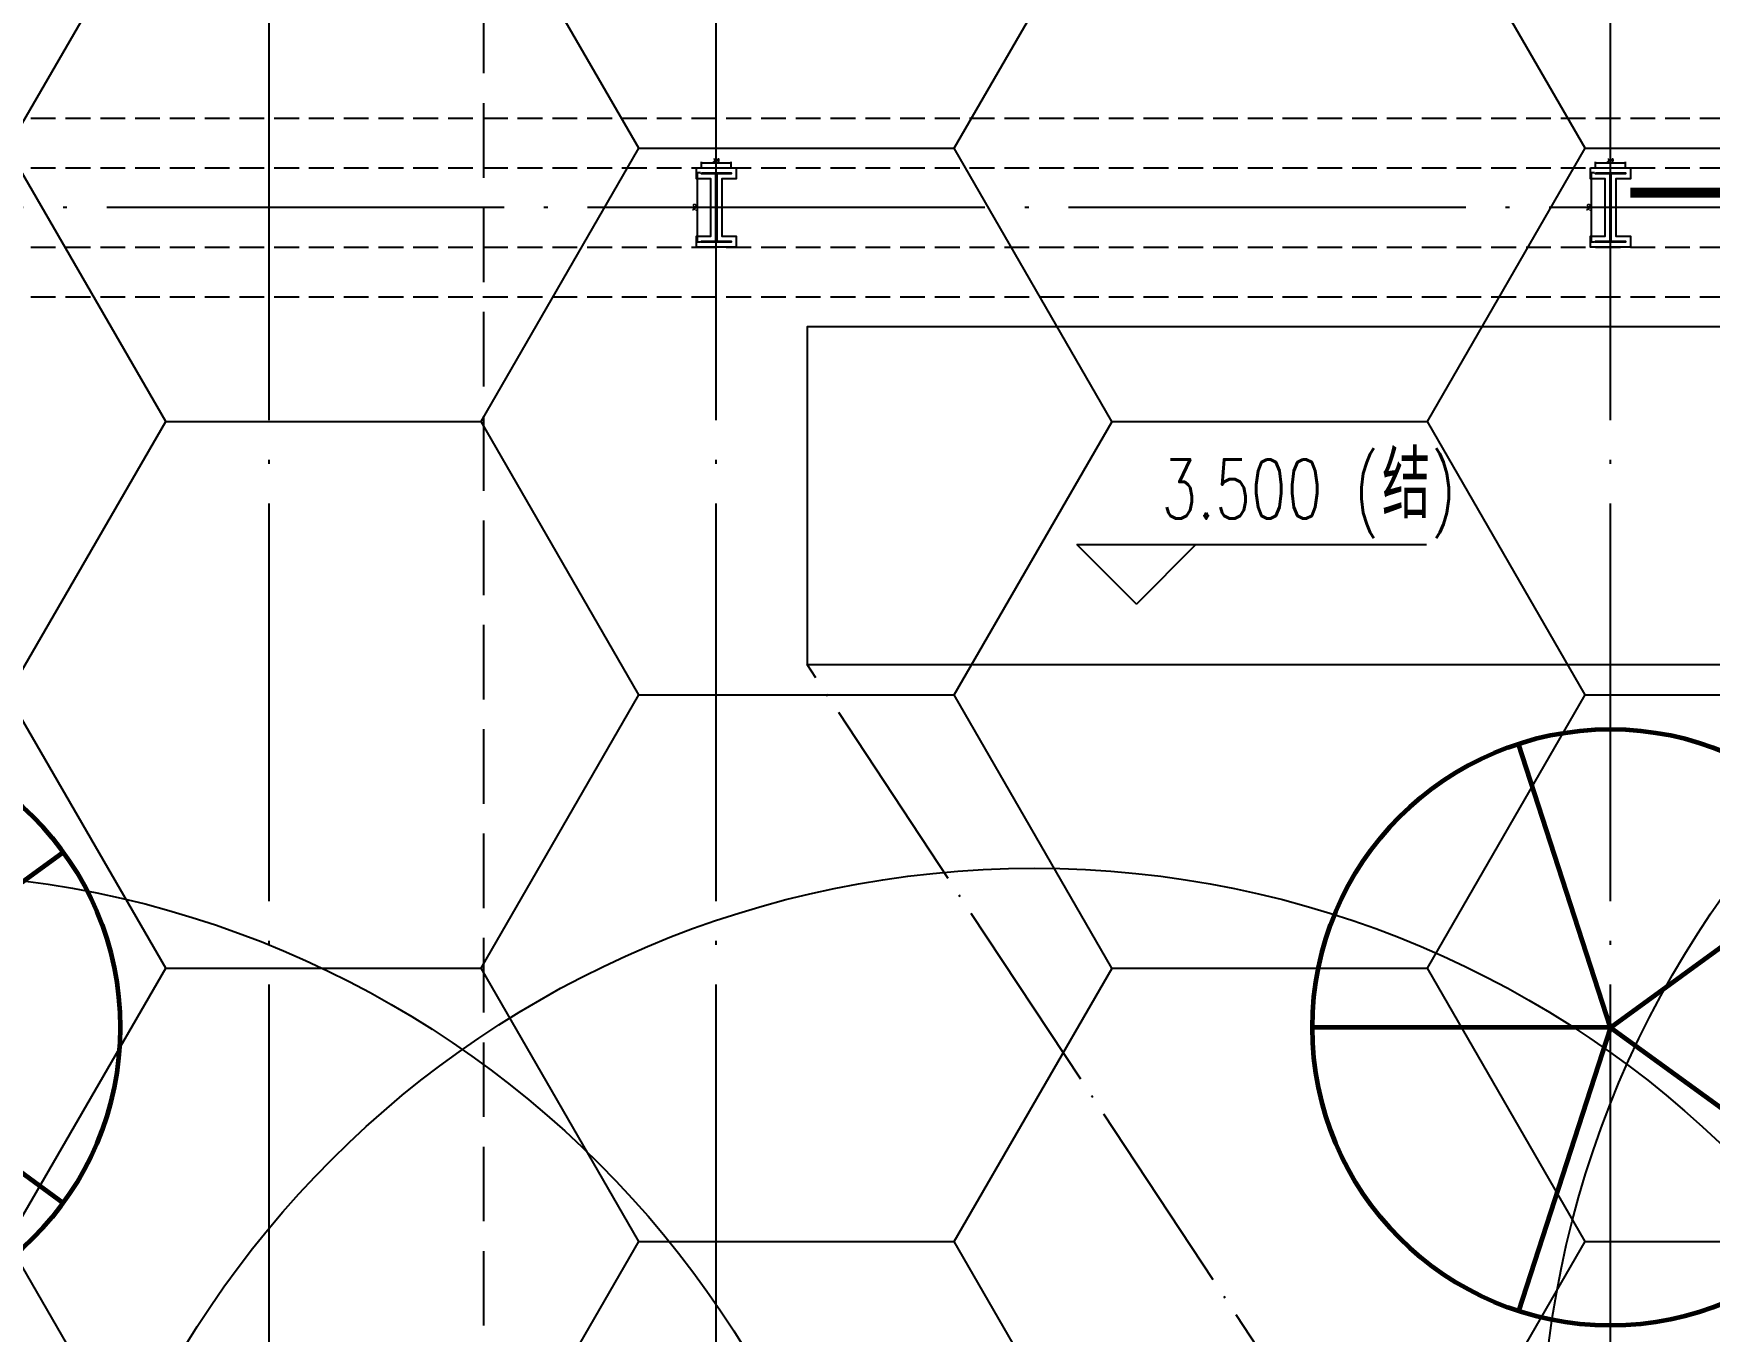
# Model space of a CAD drawing. Extents: x -821772 to -21949, y 506164 to 1049594.
# Drawn here: x -153727 to -136858, y 645261 to 658320 of the extents above; entities that cross this region are included whole.
import ezdxf
from ezdxf.xclip import XClip

# ---------------------------------------------------------------- set-up
doc = ezdxf.new("R2010")
doc.units = 0
doc.header["$LTSCALE"] = 1000
doc.header["$MEASUREMENT"] = 0
doc.header["$XCLIPFRAME"] = 2
for name, pattern in [('10平面20250807_t3$0$CENTER', [2, 1.25, -0.25, 0.25, -0.25]), ('10平面20250807_t3$0$DASH', [0.35, 0.25, -0.1]), ('10平面20250807_t3$0$DOTE', [2.42, 2, -0.2, 0.02, -0.2])]:
    doc.linetypes.add(name, pattern=pattern)
doc.layers.get('Defpoints').update_dxf_attribs({"color": 210})
for name, color, linetype in [('10平面20250807_t3$0$A-AXIS-DOTE', 8, '10平面20250807_t3$0$DOTE'), ('10平面20250807_t3$0$A-AXIS-DP', 8, 'Continuous'), ('10平面20250807_t3$0$A-HATCH-2', 8, 'Continuous'), ('10平面20250807_t3$0$A-LIN-V', 8, 'Continuous'), ('10平面20250807_t3$0$A-SFCE', 8, 'Continuous'), ('10平面20250807_t3$0$A-WINDOW', 8, 'Continuous'), ('10平面20250807_t3$0$AS-COLN', 8, 'Continuous'), ('10平面20250807_t3$0$AS-WALL', 8, 'Continuous'), ('10平面20250807_t3$0$DIM_SYMB', 8, 'Continuous'), ('10平面20250807_t3$0$PUB_TEXT', 8, 'Continuous'), ('10平面20250807_t3$0$SB_ZF消火栓', 10, 'Continuous'), ('10平面20250807_t3$0$建-标高', 8, 'Continuous'), ('PUB_HATCH', 8, 'Continuous')]:
    doc.layers.add(name, color=color, linetype=linetype)
doc.layers.add('10平面20250807_t3$0$柱间支撑', color=8, linetype='10平面20250807_t3$0$CENTER', lineweight=0)
doc.styles.add('10平面20250807_t3$0$_TCH_DIM_T3', font='SIMPLEX', dxfattribs={"width": 0.705882, "bigfont": 'GBCBIG'})
doc.styles.add('10平面20250807_t3$0$A-STANDARD', font='SIMPLEX', dxfattribs={"bigfont": 'GBCBIG'})
doc.dimstyles.new('10平面20250807_t3$0$_TCH_ARCH&&10', dxfattribs={"dimtxt": 29.75, "dimasz": 10, "dimexe": 10, "dimexo": 10, "dimgap": 12.625, "dimtad": 1, "dimdec": 0, "dimzin": 0, "dimdsep": 46, "dimtxsty": '10平面20250807_t3$0$_TCH_DIM_T3', "dimblk": '10平面20250807_t3$0$_ArchTick', "dimcen": 0.09, "dimclrt": 7, "dimazin": 2, "dimtfac": 1, "dimtdec": 0, "dimtix": 1, "dimtmove": 2, "dimatfit": 3, "dimfxl": 0, "dimtolj": 1, "dimtzin": 0, "dimarcsym": 0})

# ---------------------------------------------------------------- blocks, each defined once
blk = doc.blocks.new('10平面20250807_t3$0$dote')
at = {"layer": '10平面20250807_t3$0$A-AXIS-DOTE', "ltscale": 2}
for p, q in [((69382.2, -169748.9), (69382.2, -75950)), ((73882.2, -169748.9), (73882.2, -75950)), ((82882.2, -169748.9), (82882.2, -75950)), ((100786.4, -148250), (-75513.6, -148250))]:
    blk.add_line(p, q, dxfattribs=at)
at = {"layer": '10平面20250807_t3$0$DIM_SYMB', "linetype": '10平面20250807_t3$0$DASH', "ltscale": 3}
blk.add_lwpolyline([(71542.3, -172100), (71542.3, -75175)], dxfattribs=at)
blk = doc.blocks.new('10平面20250807_t3$0$_ArchTick')
at = {"color": 0, "linetype": 'ByBlock', "const_width": 0.4}
blk.add_lwpolyline([(-0.5, -0.5), (0.5, 0.5)], dxfattribs=at)
blk = doc.blocks.new('*D10488')
at = {"layer": '10平面20250807_t3$0$A-AXIS-DP', "color": 0, "lineweight": -2}
for p, q in [((-195790, 766880), (-195790, 766929)), ((-195790, 766919), (-195490, 766919)), ((-195490, 766880), (-195490, 766929))]:
    blk.add_line(p, q, dxfattribs=at)
at = {"layer": 'Defpoints', "color": 0}
for p in [(-195490, 766919), (-195790, 766870), (-195490, 766870)]:
    blk.add_point(p, dxfattribs=at)
at = {"layer": '10平面20250807_t3$0$A-AXIS-DP', "color": 0, "lineweight": -2, "xscale": 10, "yscale": 10, "zscale": 10, "rotation": 180}
blk.add_blockref('10平面20250807_t3$0$_ArchTick', (-195790, 766919), dxfattribs=at)
at = {"layer": '10平面20250807_t3$0$A-AXIS-DP', "color": 0, "lineweight": -2, "xscale": 10, "yscale": 10, "zscale": 10}
blk.add_blockref('10平面20250807_t3$0$_ArchTick', (-195490, 766919), dxfattribs=at)
at = {"layer": '10平面20250807_t3$0$A-AXIS-DP', "color": 7, "insert": (-195640, 766946), "char_height": 29.8, "attachment_point": 5, "style": '10平面20250807_t3$0$_TCH_DIM_T3'}
blk.add_mtext('\\A1;300', dxfattribs=at)
blk = doc.blocks.new('*D10489')
at = {"layer": '10平面20250807_t3$0$A-AXIS-DP', "color": 0, "lineweight": -2}
for p, q in [((-195800, 766820), (-195841, 766820)), ((-195831, 766120), (-195831, 766820)), ((-195800, 766120), (-195841, 766120))]:
    blk.add_line(p, q, dxfattribs=at)
at = {"layer": 'Defpoints', "color": 0}
for p in [(-195831, 766820), (-195790, 766820), (-195790, 766120)]:
    blk.add_point(p, dxfattribs=at)
at = {"layer": '10平面20250807_t3$0$A-AXIS-DP', "color": 0, "lineweight": -2, "xscale": 10, "yscale": 10, "zscale": 10}
for p, rotation in [((-195831, 766820), 90), ((-195831, 766120), 270)]:
    blk.add_blockref('10平面20250807_t3$0$_ArchTick', p, dxfattribs=dict(at, rotation=rotation))
at = {"layer": '10平面20250807_t3$0$A-AXIS-DP', "color": 7, "insert": (-195859, 766470), "char_height": 29.8, "attachment_point": 5, "rotation": 90, "style": '10平面20250807_t3$0$_TCH_DIM_T3'}
blk.add_mtext('\\A1;700', dxfattribs=at)
blk = doc.blocks.new('10平面20250807_t3$0$w42343')
at = {"layer": '10平面20250807_t3$0$A-HATCH-2', "linetype": '10平面20250807_t3$0$DASH'}
for p, q in [((-263654.2, 657470), (-128354.2, 657470)), ((-263654.2, 656970), (-128354.2, 656970)), ((-263654.2, 656170), (-128354.2, 656170)), ((-263654.2, 655670), (-128354.2, 655670))]:
    blk.add_line(p, q, dxfattribs=at)
blk = doc.blocks.new('10平面20250807_t3$0$w4324324')
at = {"layer": '10平面20250807_t3$0$A-HATCH-2', "lineweight": 60}
for q in [(-1694760, 686605), (-1697614, 684532), (-1691907, 684532), (-1696524, 681178), (-1692997, 681178)]:
    blk.add_line((-1694760, 683605), q, dxfattribs=at)
blk.add_circle((-1694760, 683605), 3000, dxfattribs=at)
blk = doc.blocks.new('10平面20250807_t3$0$ner546')
at = {"layer": '10平面20250807_t3$0$A-LIN-V'}
for p in [(565280, -46744), (565280, -64744)]:
    blk.add_blockref('10平面20250807_t3$0$w4324324', p, dxfattribs=at)
blk = doc.blocks.new('10平面20250807_t3$0$23124232432')
at = {"layer": '10平面20250807_t3$0$柱间支撑', "const_width": 100}
blk.add_lwpolyline([(-129054, 656720), (-137654, 656720)], dxfattribs=at)
blk = doc.blocks.new('10平面20250807_t3$0$A$C5D961328')
at = {"layer": '10平面20250807_t3$0$A-LIN-V', "ltscale": 500}
blk.add_circle((350, 40), 10001, dxfattribs=at)
blk = doc.blocks.new('10平面20250807_t3$0$234243242332')
at = {"layer": '10平面20250807_t3$0$SB_ZF消火栓', "rotation": 90}
blk.add_blockref('10平面20250807_t3$0$A$C5D961328', (-128514, 643522), dxfattribs=at)
at = {"layer": '10平面20250807_t3$0$SB_ZF消火栓'}
for p in [(-155454, 639836), (-144004, 639880)]:
    blk.add_blockref('10平面20250807_t3$0$A$C5D961328', p, dxfattribs=at)
blk = doc.blocks.new('10平面20250807_t3$0$nt66')
at = {"layer": '10平面20250807_t3$0$A-HATCH-2'}
blk.add_lwpolyline([(-195840, 766870), (-195440, 766870), (-195440, 766758), (-195586, 766758), (-195586, 766182), (-195440, 766182), (-195440, 766070), (-195840, 766070), (-195840, 766182), (-195694, 766182), (-195694, 766758), (-195840, 766758)], close=True, dxfattribs=at)
at = {"layer": '10平面20250807_t3$0$AS-COLN'}
blk.add_lwpolyline([(-195790, 766820), (-195490, 766820), (-195490, 766808), (-195636, 766808), (-195636, 766132), (-195490, 766132), (-195490, 766120), (-195790, 766120), (-195790, 766132), (-195644, 766132), (-195644, 766808), (-195790, 766808)], close=True, dxfattribs=at)
at = {"layer": '10平面20250807_t3$0$A-AXIS-DP'}
for p1, p2, distance, picture, middle in [((-195790, 766870), (-195490, 766870), 48.8, '*D10488', (-195640, 766946.2)), ((-195790, 766120), (-195790, 766820), 41.2, '*D10489', (-195858.7, 766470))]:
    dim = blk.add_aligned_dim(p1=p1, p2=p2, distance=distance, dimstyle='10平面20250807_t3$0$_TCH_ARCH&&10', dxfattribs=at)
    dim.commit()
    dim.dimension.update_dxf_attribs({"geometry": picture, "text_midpoint": middle})
blk = doc.blocks.new('10平面20250807_t3$0$33333')
for p in [(48786, -109900), (57786, -109900)]:
    blk.add_blockref('10平面20250807_t3$0$nt66', p)
blk = doc.blocks.new('10平面20250807_t3')
at = {"layer": '10平面20250807_t3$0$A-AXIS-DOTE'}
blk.add_line((-137854.2, 639720), (-145940, 651970.2), dxfattribs=at)
at = {"layer": '10平面20250807_t3$0$A-SFCE'}
blk.add_lwpolyline([(-145940, 651970.2), (-136440, 651970.2), (-136440, 655370.2), (-145940, 655370.2)], close=True, dxfattribs=at)
at = {"layer": '10平面20250807_t3$0$建-标高'}
for p, q in [((-142626.4, 652580), (-143226.4, 653180)), ((-143226.4, 653180), (-139706.4, 653180)), ((-142626.4, 652580), (-142026.4, 653180))]:
    blk.add_line(p, q, dxfattribs=at)
at = {"layer": '10平面20250807_t3$0$A-LIN-V', "rotation": 90.00000000000001}
blk.add_blockref('10平面20250807_t3$0$ner546', (481006.5, 1777800), dxfattribs=at)
at = {"layer": '10平面20250807_t3$0$A-WINDOW'}
for name in ['10平面20250807_t3$0$33333', '10平面20250807_t3$0$w42343']:
    blk.add_blockref(name, (0, 0), dxfattribs=at)
at = {"layer": '10平面20250807_t3$0$AS-WALL'}
blk.add_blockref('10平面20250807_t3$0$dote', (-220736.4, 804820), dxfattribs=at)
at = {"layer": '10平面20250807_t3$0$SB_ZF消火栓', "linetype": 'Continuous'}
blk.add_blockref('10平面20250807_t3$0$234243242332', (0, 0), dxfattribs=at)
at = {"layer": '10平面20250807_t3$0$柱间支撑'}
blk.add_blockref('10平面20250807_t3$0$23124232432', (0, 0), dxfattribs=at)
at = {"layer": '10平面20250807_t3$0$PUB_TEXT', "style": '10平面20250807_t3$0$A-STANDARD', "width": 0.705882}
for s, p in [('3.500', (-142373.6, 653440)), ('(', (-140433.6, 653440)), (')', (-139662.1, 653440))]:
    blk.add_text(s, height=595, dxfattribs=at).set_placement(p)
at = {"layer": '10平面20250807_t3$0$PUB_TEXT', "style": '10平面20250807_t3$0$A-STANDARD'}
blk.add_text('结', height=675.2, dxfattribs=at).set_placement((-140153.6, 653440))

msp = doc.modelspace()

# ---------------------------------------------------------------- block references
at = {"ltscale": 100}
ref = msp.add_blockref('10平面20250807_t3', (0, 0), dxfattribs=at)
XClip(ref).set_block_clipping_path([(-386212.6353242097, 506163.79756496), (-21948.7593967821, 884998.2285294847)])

# ---------------------------------------------------------------- next in the draw order: hatches: boundary and pattern name
at = {"layer": 'PUB_HATCH', "ltscale": 5000}
h = msp.add_hatch(dxfattribs=at)
h.set_pattern_fill('HONEY', color=8, scale=2000)
h.set_pattern_definition([(0, (0, 0), (4762.5, 2749.63), [3175, -6350]), (120, (0, 0), (-4762.499, 2749.631), [3175, -6350]), (60, (0, 0), (0.0006, 5499.261), [-6350, 3175])])
h.paths.add_polyline_path([(-198854.2, 639470), (-198854.2, 639970), (-200254.2, 639970), (-200254.2, 639470), (-252854.2, 639470), (-252854.2, 639970), (-254254.2, 639970), (-254254.2, 639470), (-286054.2, 639470), (-286054.2, 657033.3), (-264595.3, 723170), (-254254.2, 723170), (-254254.2, 722670), (-252854.2, 722670), (-252854.2, 723170), (-200254.2, 723170), (-200254.2, 722670), (-198854.2, 722670), (-198854.2, 723170), (-146254.2, 723170), (-146254.2, 722670), (-144854.2, 722670), (-144854.2, 723170), (-128054.2, 723170), (-128054.2, 639470), (-144854.2, 639470), (-144854.2, 639970), (-146254.2, 639970), (-146254.2, 639470)])

doc.saveas('drawing.dxf')
